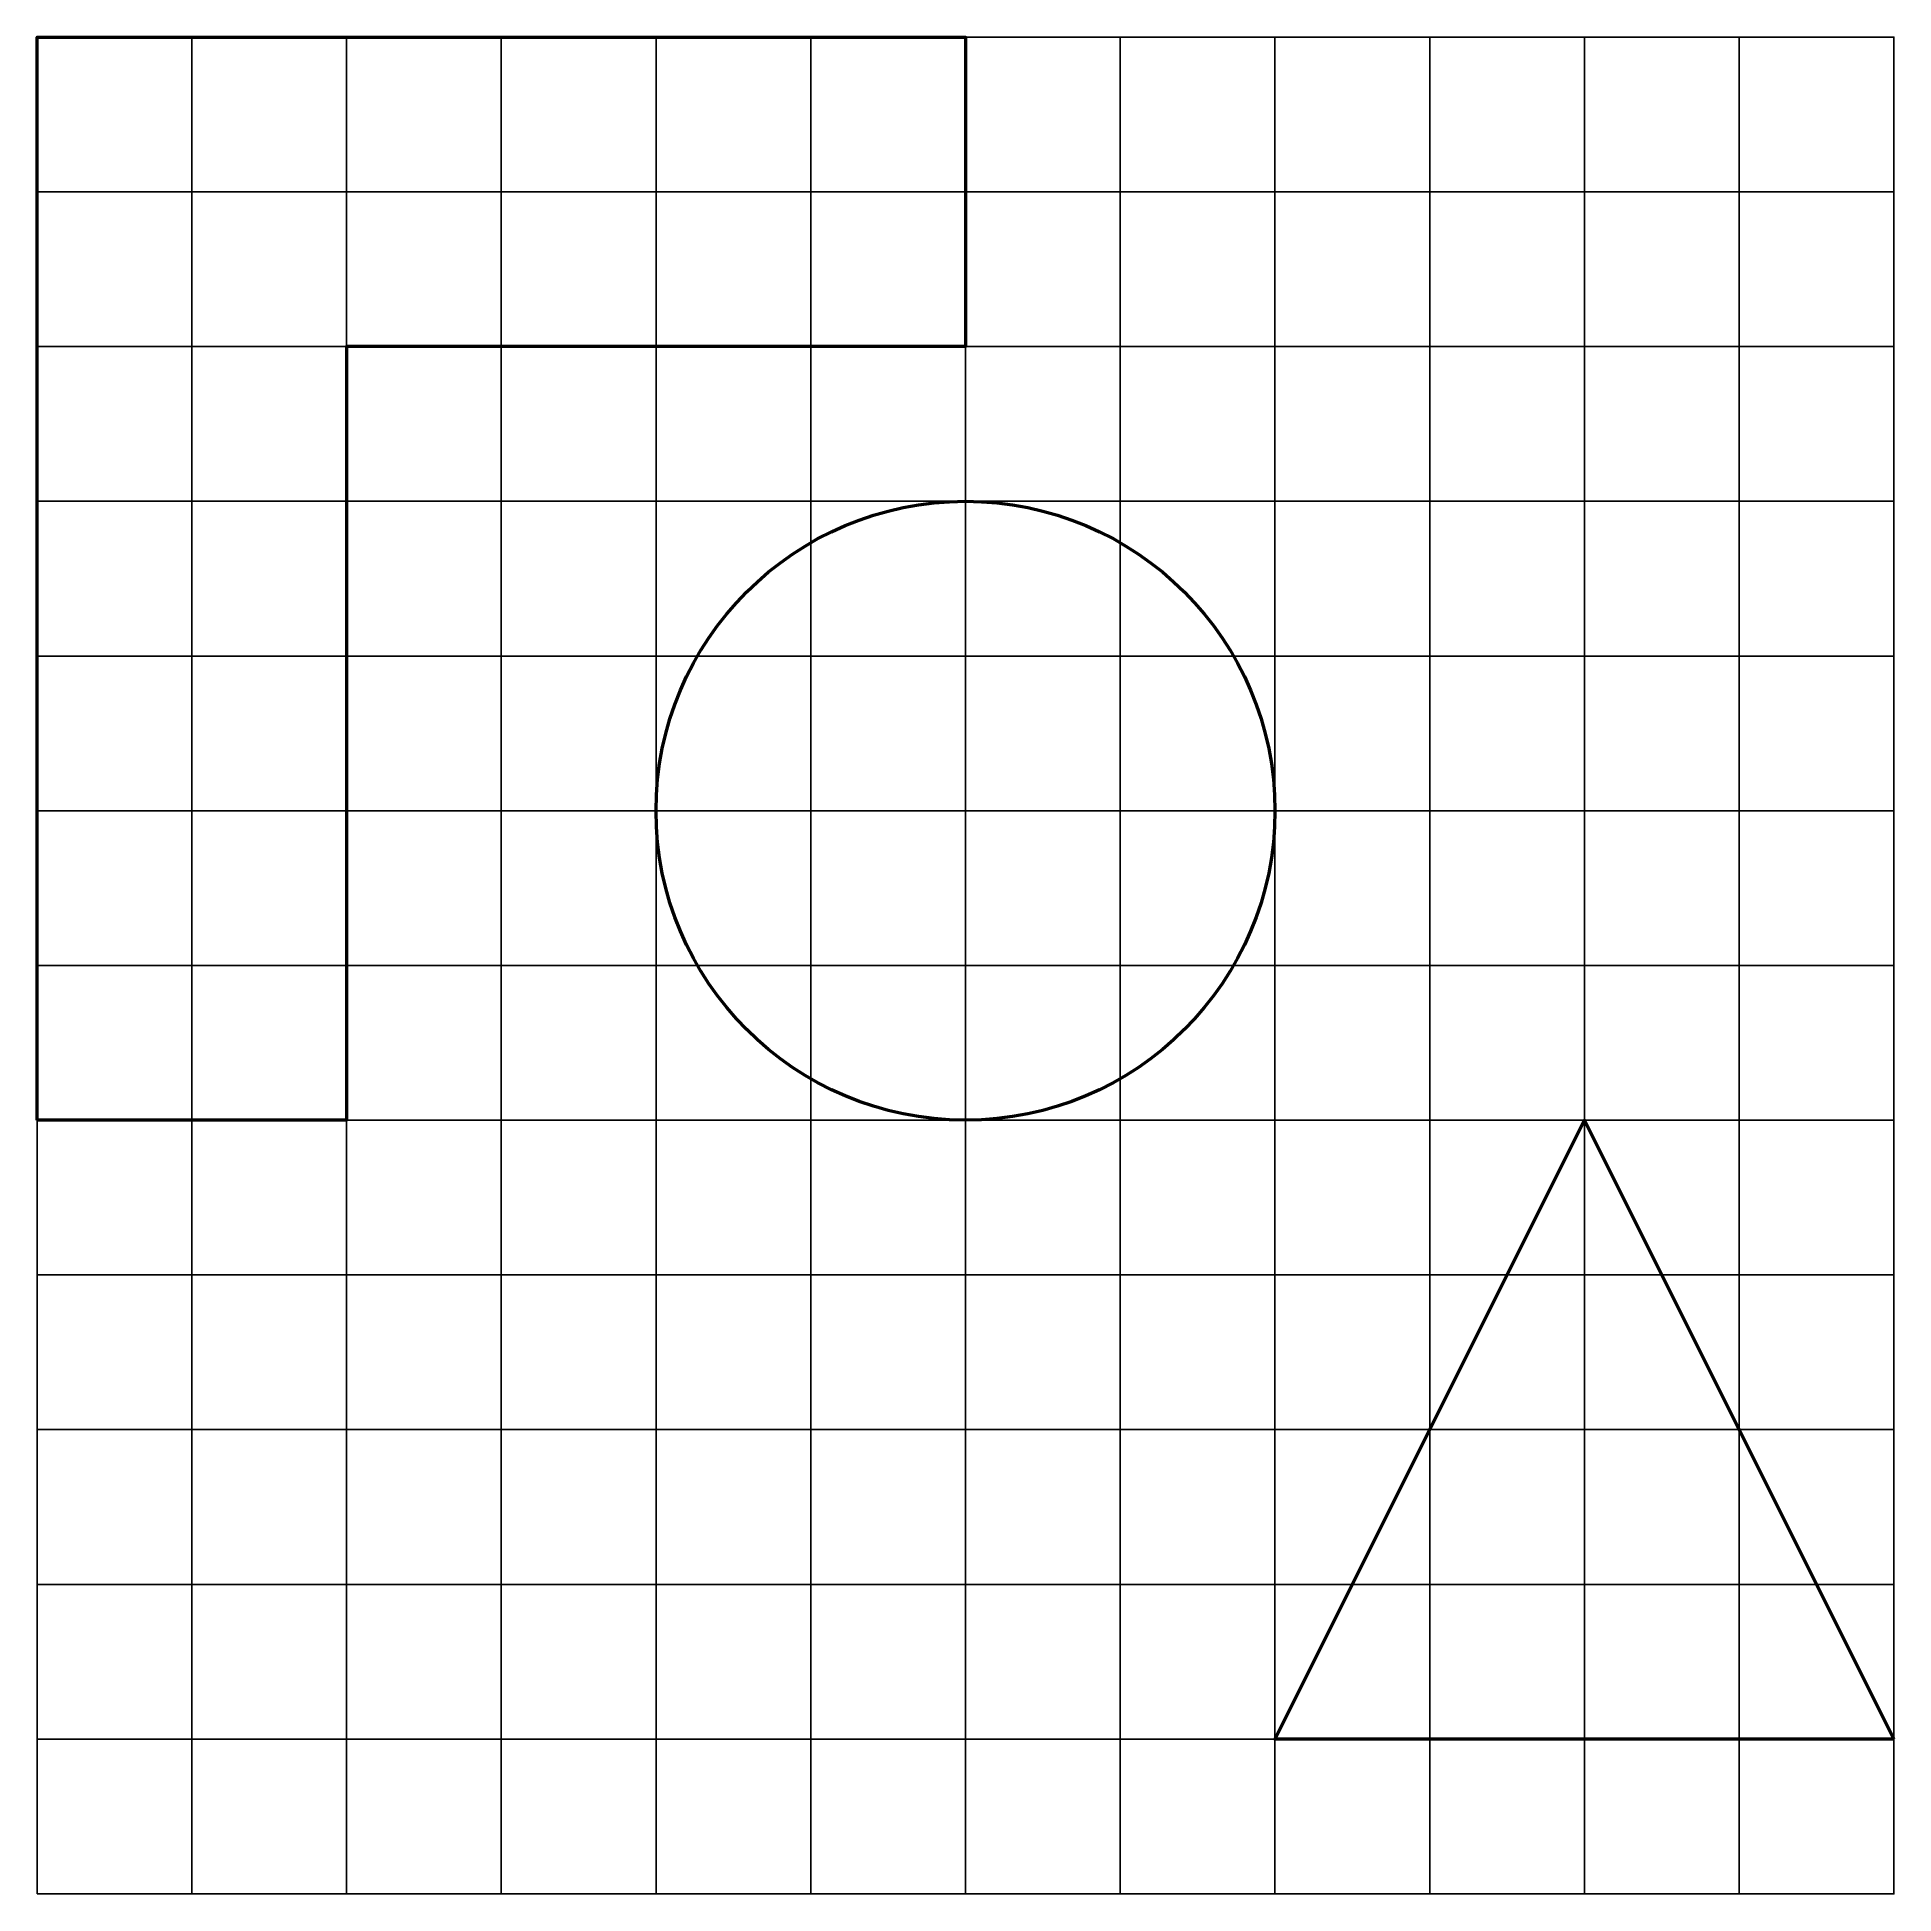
# Model space of a CAD drawing. Header units: millimetres. Extents: x 0 to 120, y 55 to 175.
import ezdxf

# ---------------------------------------------------------------- set-up
doc = ezdxf.new("R2010")
doc.units = ezdxf.units.MM
for name, color, linetype, lineweight in [('Circle', 3, 'Continuous', 50), ('Polyline', 2, 'Continuous', 50), ('Triangle', 1, 'Continuous', 50)]:
    doc.layers.add(name, color=color, linetype=linetype, lineweight=lineweight)
doc.layers.add('Grid', color=7, linetype='Continuous')

msp = doc.modelspace()

# ---------------------------------------------------------------- linework, layer by layer
at = {"layer": 'Circle'}
msp.add_circle((60, 125.11), 20, dxfattribs=at)
at = {"layer": 'Grid'}
for points in [[(0, 165.11), (10, 165.11), (10, 175.11), (0, 175.11)], [(10, 165.11), (20, 165.11), (20, 175.11), (10, 175.11)], [(20, 165.11), (30, 165.11), (30, 175.11), (20, 175.11)], [(30, 165.11), (40, 165.11), (40, 175.11), (30, 175.11)], [(40, 165.11), (50, 165.11), (50, 175.11), (40, 175.11)], [(50, 165.11), (60, 165.11), (60, 175.11), (50, 175.11)], [(60, 165.11), (70, 165.11), (70, 175.11), (60, 175.11)], [(70, 165.11), (80, 165.11), (80, 175.11), (70, 175.11)], [(80, 165.11), (90, 165.11), (90, 175.11), (80, 175.11)], [(90, 165.11), (100, 165.11), (100, 175.11), (90, 175.11)], [(100, 165.11), (110, 165.11), (110, 175.11), (100, 175.11)], [(110, 165.11), (120, 165.11), (120, 175.11), (110, 175.11)], [(0, 155.11), (10, 155.11), (10, 165.11), (0, 165.11)], [(10, 155.11), (20, 155.11), (20, 165.11), (10, 165.11)], [(20, 155.11), (30, 155.11), (30, 165.11), (20, 165.11)], [(30, 155.11), (40, 155.11), (40, 165.11), (30, 165.11)], [(40, 155.11), (50, 155.11), (50, 165.11), (40, 165.11)], [(50, 155.11), (60, 155.11), (60, 165.11), (50, 165.11)], [(60, 155.11), (70, 155.11), (70, 165.11), (60, 165.11)], [(70, 155.11), (80, 155.11), (80, 165.11), (70, 165.11)], [(80, 155.11), (90, 155.11), (90, 165.11), (80, 165.11)], [(90, 155.11), (100, 155.11), (100, 165.11), (90, 165.11)], [(100, 155.11), (110, 155.11), (110, 165.11), (100, 165.11)], [(110, 155.11), (120, 155.11), (120, 165.11), (110, 165.11)], [(0, 145.11), (10, 145.11), (10, 155.11), (0, 155.11)], [(10, 145.11), (20, 145.11), (20, 155.11), (10, 155.11)], [(20, 145.11), (30, 145.11), (30, 155.11), (20, 155.11)], [(30, 145.11), (40, 145.11), (40, 155.11), (30, 155.11)], [(40, 145.11), (50, 145.11), (50, 155.11), (40, 155.11)], [(50, 145.11), (60, 145.11), (60, 155.11), (50, 155.11)], [(60, 145.11), (70, 145.11), (70, 155.11), (60, 155.11)], [(70, 145.11), (80, 145.11), (80, 155.11), (70, 155.11)], [(80, 145.11), (90, 145.11), (90, 155.11), (80, 155.11)], [(90, 145.11), (100, 145.11), (100, 155.11), (90, 155.11)], [(100, 145.11), (110, 145.11), (110, 155.11), (100, 155.11)], [(110, 145.11), (120, 145.11), (120, 155.11), (110, 155.11)], [(0, 135.11), (10, 135.11), (10, 145.11), (0, 145.11)], [(10, 135.11), (20, 135.11), (20, 145.11), (10, 145.11)], [(20, 135.11), (30, 135.11), (30, 145.11), (20, 145.11)], [(30, 135.11), (40, 135.11), (40, 145.11), (30, 145.11)], [(40, 135.11), (50, 135.11), (50, 145.11), (40, 145.11)], [(50, 135.11), (60, 135.11), (60, 145.11), (50, 145.11)], [(60, 135.11), (70, 135.11), (70, 145.11), (60, 145.11)], [(70, 135.11), (80, 135.11), (80, 145.11), (70, 145.11)], [(80, 135.11), (90, 135.11), (90, 145.11), (80, 145.11)], [(90, 135.11), (100, 135.11), (100, 145.11), (90, 145.11)], [(100, 135.11), (110, 135.11), (110, 145.11), (100, 145.11)], [(110, 135.11), (120, 135.11), (120, 145.11), (110, 145.11)], [(0, 125.11), (10, 125.11), (10, 135.11), (0, 135.11)], [(10, 125.11), (20, 125.11), (20, 135.11), (10, 135.11)], [(20, 125.11), (30, 125.11), (30, 135.11), (20, 135.11)], [(30, 125.11), (40, 125.11), (40, 135.11), (30, 135.11)], [(40, 125.11), (50, 125.11), (50, 135.11), (40, 135.11)], [(50, 125.11), (60, 125.11), (60, 135.11), (50, 135.11)], [(60, 125.11), (70, 125.11), (70, 135.11), (60, 135.11)], [(70, 125.11), (80, 125.11), (80, 135.11), (70, 135.11)], [(80, 125.11), (90, 125.11), (90, 135.11), (80, 135.11)], [(90, 125.11), (100, 125.11), (100, 135.11), (90, 135.11)], [(100, 125.11), (110, 125.11), (110, 135.11), (100, 135.11)], [(110, 125.11), (120, 125.11), (120, 135.11), (110, 135.11)], [(0, 115.11), (10, 115.11), (10, 125.11), (0, 125.11)], [(10, 115.11), (20, 115.11), (20, 125.11), (10, 125.11)], [(20, 115.11), (30, 115.11), (30, 125.11), (20, 125.11)], [(30, 115.11), (40, 115.11), (40, 125.11), (30, 125.11)], [(40, 115.11), (50, 115.11), (50, 125.11), (40, 125.11)], [(50, 115.11), (60, 115.11), (60, 125.11), (50, 125.11)], [(60, 115.11), (70, 115.11), (70, 125.11), (60, 125.11)], [(70, 115.11), (80, 115.11), (80, 125.11), (70, 125.11)], [(80, 115.11), (90, 115.11), (90, 125.11), (80, 125.11)], [(90, 115.11), (100, 115.11), (100, 125.11), (90, 125.11)], [(100, 115.11), (110, 115.11), (110, 125.11), (100, 125.11)], [(110, 115.11), (120, 115.11), (120, 125.11), (110, 125.11)], [(0, 105.11), (10, 105.11), (10, 115.11), (0, 115.11)], [(10, 105.11), (20, 105.11), (20, 115.11), (10, 115.11)], [(20, 105.11), (30, 105.11), (30, 115.11), (20, 115.11)], [(30, 105.11), (40, 105.11), (40, 115.11), (30, 115.11)], [(40, 105.11), (50, 105.11), (50, 115.11), (40, 115.11)], [(50, 105.11), (60, 105.11), (60, 115.11), (50, 115.11)], [(60, 105.11), (70, 105.11), (70, 115.11), (60, 115.11)], [(70, 105.11), (80, 105.11), (80, 115.11), (70, 115.11)], [(80, 105.11), (90, 105.11), (90, 115.11), (80, 115.11)], [(90, 105.11), (100, 105.11), (100, 115.11), (90, 115.11)], [(100, 105.11), (110, 105.11), (110, 115.11), (100, 115.11)], [(110, 105.11), (120, 105.11), (120, 115.11), (110, 115.11)], [(0, 95.11), (10, 95.11), (10, 105.11), (0, 105.11)], [(10, 95.11), (20, 95.11), (20, 105.11), (10, 105.11)], [(20, 95.11), (30, 95.11), (30, 105.11), (20, 105.11)], [(30, 95.11), (40, 95.11), (40, 105.11), (30, 105.11)], [(40, 95.11), (50, 95.11), (50, 105.11), (40, 105.11)], [(50, 95.11), (60, 95.11), (60, 105.11), (50, 105.11)], [(60, 95.11), (70, 95.11), (70, 105.11), (60, 105.11)], [(70, 95.11), (80, 95.11), (80, 105.11), (70, 105.11)], [(80, 95.11), (90, 95.11), (90, 105.11), (80, 105.11)], [(90, 95.11), (100, 95.11), (100, 105.11), (90, 105.11)], [(100, 95.11), (110, 95.11), (110, 105.11), (100, 105.11)], [(110, 95.11), (120, 95.11), (120, 105.11), (110, 105.11)], [(0, 85.11), (10, 85.11), (10, 95.11), (0, 95.11)], [(10, 85.11), (20, 85.11), (20, 95.11), (10, 95.11)], [(20, 85.11), (30, 85.11), (30, 95.11), (20, 95.11)], [(30, 85.11), (40, 85.11), (40, 95.11), (30, 95.11)], [(40, 85.11), (50, 85.11), (50, 95.11), (40, 95.11)], [(50, 85.11), (60, 85.11), (60, 95.11), (50, 95.11)], [(60, 85.11), (70, 85.11), (70, 95.11), (60, 95.11)], [(70, 85.11), (80, 85.11), (80, 95.11), (70, 95.11)], [(80, 85.11), (90, 85.11), (90, 95.11), (80, 95.11)], [(90, 85.11), (100, 85.11), (100, 95.11), (90, 95.11)], [(100, 85.11), (110, 85.11), (110, 95.11), (100, 95.11)], [(110, 85.11), (120, 85.11), (120, 95.11), (110, 95.11)], [(0, 75.11), (10, 75.11), (10, 85.11), (0, 85.11)], [(10, 75.11), (20, 75.11), (20, 85.11), (10, 85.11)], [(20, 75.11), (30, 75.11), (30, 85.11), (20, 85.11)], [(30, 75.11), (40, 75.11), (40, 85.11), (30, 85.11)], [(40, 75.11), (50, 75.11), (50, 85.11), (40, 85.11)], [(50, 75.11), (60, 75.11), (60, 85.11), (50, 85.11)], [(60, 75.11), (70, 75.11), (70, 85.11), (60, 85.11)], [(70, 75.11), (80, 75.11), (80, 85.11), (70, 85.11)], [(80, 75.11), (90, 75.11), (90, 85.11), (80, 85.11)], [(90, 75.11), (100, 75.11), (100, 85.11), (90, 85.11)], [(100, 75.11), (110, 75.11), (110, 85.11), (100, 85.11)], [(110, 75.11), (120, 75.11), (120, 85.11), (110, 85.11)], [(0, 65.11), (10, 65.11), (10, 75.11), (0, 75.11)], [(10, 65.11), (20, 65.11), (20, 75.11), (10, 75.11)], [(20, 65.11), (30, 65.11), (30, 75.11), (20, 75.11)], [(30, 65.11), (40, 65.11), (40, 75.11), (30, 75.11)], [(40, 65.11), (50, 65.11), (50, 75.11), (40, 75.11)], [(50, 65.11), (60, 65.11), (60, 75.11), (50, 75.11)], [(60, 65.11), (70, 65.11), (70, 75.11), (60, 75.11)], [(70, 65.11), (80, 65.11), (80, 75.11), (70, 75.11)], [(80, 65.11), (90, 65.11), (90, 75.11), (80, 75.11)], [(90, 65.11), (100, 65.11), (100, 75.11), (90, 75.11)], [(100, 65.11), (110, 65.11), (110, 75.11), (100, 75.11)], [(110, 65.11), (120, 65.11), (120, 75.11), (110, 75.11)], [(0, 55.11), (10, 55.11), (10, 65.11), (0, 65.11)], [(10, 55.11), (20, 55.11), (20, 65.11), (10, 65.11)], [(20, 55.11), (30, 55.11), (30, 65.11), (20, 65.11)], [(30, 55.11), (40, 55.11), (40, 65.11), (30, 65.11)], [(40, 55.11), (50, 55.11), (50, 65.11), (40, 65.11)], [(50, 55.11), (60, 55.11), (60, 65.11), (50, 65.11)], [(60, 55.11), (70, 55.11), (70, 65.11), (60, 65.11)], [(70, 55.11), (80, 55.11), (80, 65.11), (70, 65.11)], [(80, 55.11), (90, 55.11), (90, 65.11), (80, 65.11)], [(90, 55.11), (100, 55.11), (100, 65.11), (90, 65.11)], [(100, 55.11), (110, 55.11), (110, 65.11), (100, 65.11)], [(110, 55.11), (120, 55.11), (120, 65.11), (110, 65.11)]]:
    msp.add_lwpolyline(points, close=True, dxfattribs=at)
at = {"layer": 'Polyline'}
msp.add_lwpolyline([(0, 105.11), (0, 175.11), (60, 175.11), (60, 155.11), (20, 155.11), (20, 105.11), (0, 105.11)], dxfattribs=at)
at = {"layer": 'Triangle'}
msp.add_lwpolyline([(120, 65.11), (80, 65.11), (100, 105.11), (120, 65.11)], dxfattribs=at)

doc.saveas('drawing.dxf')
